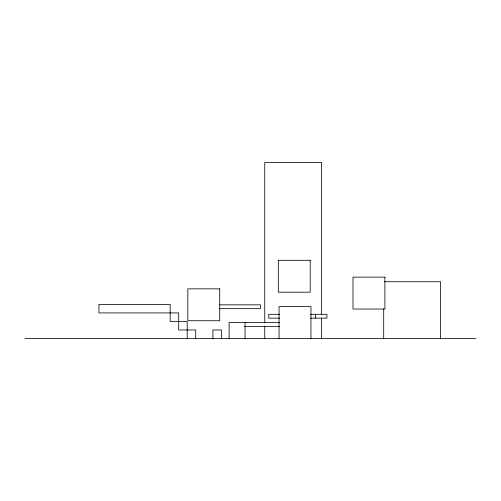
<?xml version="1.0" encoding="UTF-8"?>
<svg xmlns="http://www.w3.org/2000/svg" width="501" height="501" viewBox="0 0 501 501"><rect width="100%" height="100%" fill="white"/><g stroke="black" fill="none" stroke-linecap="round" stroke-linejoin="round"><path stroke-width="0.75" d="M384.48 281.725L440.479 281.725L440.479 338.501M219.807 304.84L260.395 304.84L260.395 308.666L219.807 308.666M279.671 314.309L268.724 314.309L268.724 318.135L279.671 318.135M310.495 314.309L326.915 314.309L326.915 318.135L310.495 318.135M279.602 322.556L229.107 322.556L229.107 338.501M244.475 326.383L279.602 326.383M25.05 338.501L475.95 338.501M383.703 308.948L383.703 338.501M321.536 314.252L321.536 162.499L264.76 162.499L264.76 322.857M321.536 318.166L321.536 338.501M315.636 314.309L315.636 318.135M310.958 338.501L310.958 306.606L279.057 306.606L279.057 338.501M264.76 325.988L264.76 338.501M245.052 322.556L245.052 338.501M221.436 338.501L221.436 329.971L212.912 329.971L212.912 338.501M195.741 338.501L195.741 329.971L178.682 329.971L178.682 312.918L98.941 312.918L98.941 304.389L170.152 304.389L170.152 321.442L187.211 321.442L187.211 338.501M310.213 260.295L278.318 260.295L278.318 292.189L310.213 292.189L310.213 260.295M384.9 277.134L352.998 277.134L352.998 309.029L384.9 309.029L384.9 277.134M219.726 288.845L187.831 288.845L187.831 320.74L219.726 320.74L219.726 288.845"/></g></svg>
